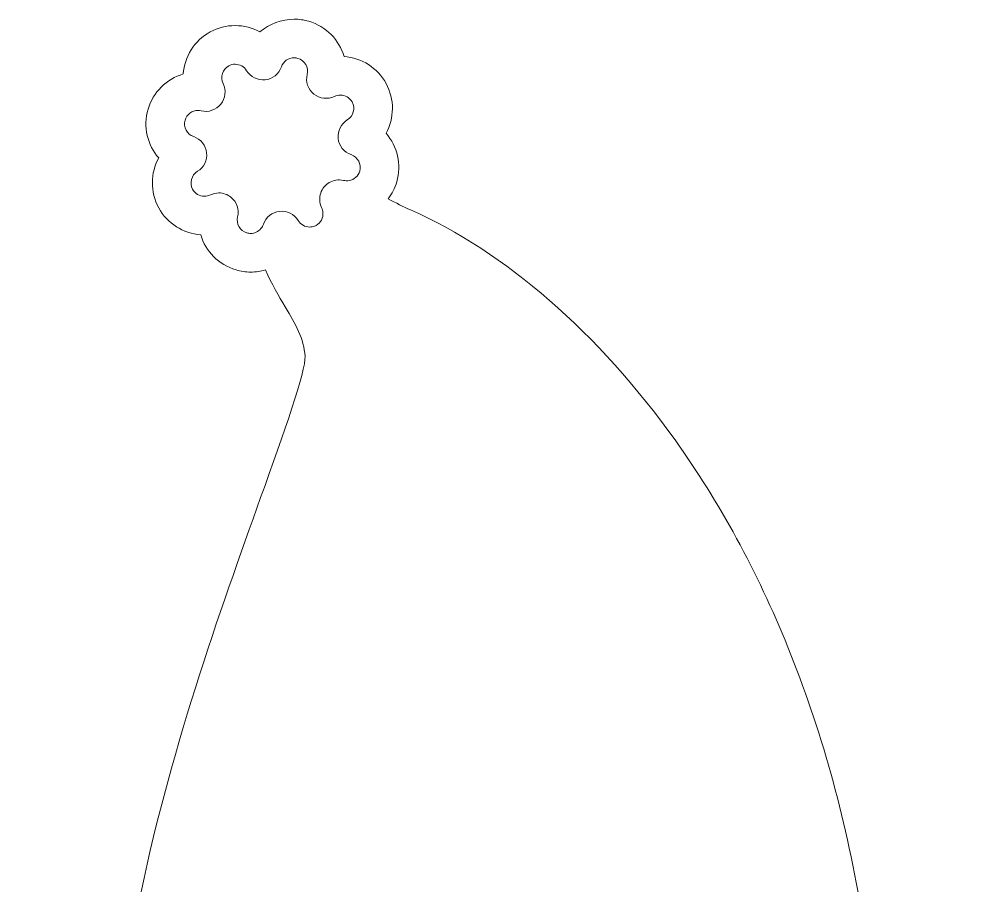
# Model space of a CAD drawing. Header units: inches. Extents: x -261 to 5410, y -3803 to -146.
# Drawn here: x 1397.9 to 1753.4, y -2596.8 to -2275.4 of the extents above; entities that cross this region are included whole.
import ezdxf

# ---------------------------------------------------------------- set-up
doc = ezdxf.new("R2010")
doc.units = ezdxf.units.IN
doc.header["$MEASUREMENT"] = 0
doc.layers.add('Layer 1', color=7, linetype='Continuous')

# ---------------------------------------------------------------- blocks, each defined once
blk = doc.blocks.new('block 40')
at = {"layer": 'Layer 1', "lineweight": 0}
for points, knots in [([(1718.52, -2993.69), (1741.96, -2944.47), (1753.38, -2895.38), (1753.38, -2843.76), (1753.38, -2789.68), (1740.7, -2732.33), (1714.64, -2668.63), (1723.21, -2663.1), (1729.22, -2654.11), (1730.86, -2643.86), (1732.25, -2635.18), (1730.45, -2626.31), (1725.78, -2618.87), (1721.97, -2612.8), (1716.46, -2608.02), (1710.01, -2605.08), (1704.17, -2570.75), (1695.09, -2538.21), (1682.98, -2508.32), (1671.6, -2480.26), (1657.51, -2454.39), (1641.11, -2431.44), (1612.78, -2391.81), (1577.95, -2361.52), (1543.03, -2346.14), (1540.37, -2344.97), (1537.61, -2343.59), (1534.79, -2342.02), (1536.17, -2340.19), (1537.25, -2338.09), (1537.93, -2335.78), (1539.83, -2329.27), (1538.14, -2322.53), (1533.97, -2317.72), (1537.01, -2312.13), (1537.21, -2305.19), (1533.95, -2299.24), (1530.79, -2293.46), (1524.91, -2289.72), (1518.39, -2289.26), (1516.58, -2283.16), (1511.81, -2278.11), (1505.29, -2276.2), (1503.53, -2275.68), (1501.7, -2275.42), (1499.88, -2275.42), (1495.12, -2275.42), (1490.66, -2277.18), (1487.22, -2280.17), (1484.42, -2278.64), (1481.25, -2277.8), (1477.99, -2277.8), (1474.77, -2277.8), (1471.57, -2278.62), (1468.74, -2280.17), (1462.78, -2283.44), (1459.21, -2289.4), (1458.76, -2295.75), (1452.6, -2297.6), (1447.57, -2302.47), (1445.71, -2308.83), (1443.8, -2315.35), (1445.49, -2322.09), (1449.66, -2326.89), (1446.62, -2332.48), (1446.42, -2339.43), (1449.68, -2345.38), (1452.85, -2351.16), (1458.72, -2354.89), (1465.24, -2355.36), (1467.05, -2361.46), (1471.82, -2366.51), (1478.34, -2368.42), (1480.11, -2368.93), (1481.93, -2369.19), (1483.75, -2369.19), (1485.65, -2369.19), (1487.51, -2368.91), (1489.28, -2368.38), (1491.55, -2373.65), (1494.17, -2378.06), (1496.57, -2382.12), (1500.44, -2388.67), (1503.51, -2393.84), (1503.92, -2400.43), (1504.27, -2405.93), (1496.11, -2428.69), (1487.47, -2452.8), (1472.77, -2493.78), (1452.78, -2549.55), (1442.14, -2604.13), (1427.17, -2610.62), (1418.11, -2626.59), (1420.68, -2643.04), (1420.69, -2643.08), (1420.7, -2643.12), (1420.7, -2643.16), (1422.34, -2653.43), (1428.35, -2662.43), (1436.94, -2667.96), (1410.7, -2731.93), (1397.93, -2789.5), (1397.93, -2843.76), (1397.93, -2895.38), (1409.34, -2944.47), (1432.79, -2993.69), (1429.46, -2998.08), (1426.25, -3002.99), (1423.03, -3008.57), (1410.95, -3029.57), (1407.64, -3045.49), (1412.92, -3057.27), (1416.84, -3066), (1425.1, -3071.73), (1437.47, -3074.31), (1450.43, -3077.01), (1462.98, -3078.38), (1474.75, -3078.38), (1498.88, -3078.38), (1519.87, -3072.67), (1535.45, -3061.87), (1549.77, -3051.94), (1558.47, -3038.17), (1559.32, -3024.1), (1559.4, -3022.79), (1559.42, -3021.48), (1559.4, -3020.17), (1564.83, -3020.26), (1570.27, -3020.3), (1575.65, -3020.3), (1581.04, -3020.3), (1586.48, -3020.26), (1591.9, -3020.17), (1591.88, -3021.48), (1591.9, -3022.79), (1591.98, -3024.1), (1592.83, -3038.17), (1601.53, -3051.94), (1615.84, -3061.87), (1631.43, -3072.67), (1652.42, -3078.38), (1676.55, -3078.38), (1688.32, -3078.38), (1700.87, -3077.01), (1713.83, -3074.31), (1726.21, -3071.73), (1734.46, -3066), (1738.38, -3057.27), (1743.66, -3045.49), (1740.35, -3029.57), (1728.27, -3008.57), (1725.05, -3002.99), (1721.84, -2998.08), (1718.52, -2993.69)], [0, 0, 0, 0, 1, 1, 1, 2, 2, 2, 3, 3, 3, 4, 4, 4, 5, 5, 5, 6, 6, 6, 7, 7, 7, 8, 8, 8, 9, 9, 9, 10, 10, 10, 11, 11, 11, 12, 12, 12, 13, 13, 13, 14, 14, 14, 15, 15, 15, 16, 16, 16, 17, 17, 17, 18, 18, 18, 19, 19, 19, 20, 20, 20, 21, 21, 21, 22, 22, 22, 23, 23, 23, 24, 24, 24, 25, 25, 25, 26, 26, 26, 27, 27, 27, 28, 28, 28, 29, 29, 29, 30, 30, 30, 31, 31, 31, 32, 32, 32, 33, 33, 33, 34, 34, 34, 35, 35, 35, 36, 36, 36, 37, 37, 37, 38, 38, 38, 39, 39, 39, 40, 40, 40, 41, 41, 41, 42, 42, 42, 43, 43, 43, 44, 44, 44, 45, 45, 45, 46, 46, 46, 47, 47, 47, 48, 48, 48, 49, 49, 49, 50, 50, 50, 51, 51, 51, 51]), ([(1501.34, -2350.07), (1499.9, -2347.71), (1497.22, -2346.4), (1494.46, -2346.7), (1491.71, -2347), (1489.38, -2348.86), (1488.47, -2351.47), (1488.27, -2352.06), (1487.96, -2352.6), (1487.56, -2353.08), (1486.61, -2354.22), (1485.22, -2354.87), (1483.75, -2354.87), (1483.28, -2354.87), (1482.81, -2354.8), (1482.36, -2354.67), (1479.81, -2353.92), (1478.3, -2351.29), (1478.92, -2348.68), (1479.57, -2345.99), (1478.6, -2343.17), (1476.45, -2341.43), (1475.15, -2340.39), (1473.56, -2339.85), (1471.96, -2339.85), (1470.89, -2339.85), (1469.83, -2340.09), (1468.83, -2340.57), (1468.13, -2340.91), (1467.39, -2341.08), (1466.62, -2341.08), (1464.79, -2341.08), (1463.11, -2340.09), (1462.24, -2338.5), (1460.97, -2336.17), (1461.76, -2333.25), (1464.05, -2331.84), (1466.41, -2330.39), (1467.73, -2327.72), (1467.43, -2324.96), (1467.13, -2322.21), (1465.27, -2319.88), (1462.65, -2318.97), (1460.11, -2318.09), (1458.71, -2315.4), (1459.45, -2312.85), (1460.08, -2310.71), (1462.01, -2309.27), (1464.25, -2309.27), (1464.65, -2309.27), (1465.05, -2309.32), (1465.44, -2309.41), (1468.13, -2310.06), (1470.96, -2309.09), (1472.69, -2306.94), (1474.43, -2304.78), (1474.76, -2301.81), (1473.55, -2299.32), (1472.38, -2296.91), (1473.29, -2294.02), (1475.62, -2292.74), (1476.36, -2292.33), (1477.16, -2292.13), (1477.99, -2292.13), (1479.75, -2292.13), (1481.35, -2293.03), (1482.28, -2294.54), (1483.73, -2296.9), (1486.41, -2298.22), (1489.16, -2297.92), (1491.91, -2297.62), (1494.25, -2295.76), (1495.15, -2293.14), (1495.86, -2291.11), (1497.76, -2289.74), (1499.88, -2289.74), (1500.35, -2289.74), (1500.82, -2289.81), (1501.27, -2289.95), (1503.82, -2290.69), (1505.33, -2293.32), (1504.71, -2295.93), (1504.06, -2298.63), (1505.03, -2301.45), (1507.19, -2303.18), (1509.35, -2304.92), (1512.31, -2305.25), (1514.8, -2304.05), (1515.5, -2303.71), (1516.24, -2303.54), (1517.01, -2303.54), (1518.84, -2303.54), (1520.51, -2304.52), (1521.38, -2306.12), (1522.66, -2308.45), (1521.87, -2311.37), (1519.58, -2312.77), (1517.22, -2314.22), (1515.91, -2316.9), (1516.2, -2319.65), (1516.5, -2322.41), (1518.36, -2324.74), (1520.98, -2325.65), (1523.52, -2326.53), (1524.92, -2329.22), (1524.18, -2331.76), (1523.64, -2333.58), (1522.15, -2334.92), (1520.26, -2335.26), (1519.59, -2335.39), (1518.87, -2335.37), (1518.18, -2335.2), (1517.23, -2334.97), (1516.26, -2334.95), (1515.33, -2335.11), (1513.63, -2335.39), (1512.05, -2336.29), (1510.93, -2337.68), (1509.85, -2339.03), (1509.31, -2340.7), (1509.36, -2342.36), (1509.38, -2343.36), (1509.62, -2344.36), (1510.07, -2345.3), (1510.37, -2345.91), (1510.53, -2346.55), (1510.57, -2347.2), (1510.69, -2349.08), (1509.75, -2350.93), (1508.01, -2351.88), (1507.84, -2351.97), (1507.67, -2352.05), (1507.49, -2352.12), (1506.9, -2352.37), (1506.28, -2352.49), (1505.64, -2352.49), (1503.91, -2352.49), (1502.26, -2351.56), (1501.34, -2350.07)], [0, 0, 0, 0, 1, 1, 1, 2, 2, 2, 3, 3, 3, 4, 4, 4, 5, 5, 5, 6, 6, 6, 7, 7, 7, 8, 8, 8, 9, 9, 9, 10, 10, 10, 11, 11, 11, 12, 12, 12, 13, 13, 13, 14, 14, 14, 15, 15, 15, 16, 16, 16, 17, 17, 17, 18, 18, 18, 19, 19, 19, 20, 20, 20, 21, 21, 21, 22, 22, 22, 23, 23, 23, 24, 24, 24, 25, 25, 25, 26, 26, 26, 27, 27, 27, 28, 28, 28, 29, 29, 29, 30, 30, 30, 31, 31, 31, 32, 32, 32, 33, 33, 33, 34, 34, 34, 35, 35, 35, 36, 36, 36, 37, 37, 37, 38, 38, 38, 39, 39, 39, 40, 40, 40, 41, 41, 41, 42, 42, 42, 43, 43, 43, 44, 44, 44, 45, 45, 45, 46, 46, 46, 46])]:
    blk.add_open_spline(points, degree=3, knots=knots, dxfattribs=at)

msp = doc.modelspace()

# ---------------------------------------------------------------- block references
at = {"layer": 'Layer 1'}
msp.add_blockref('block 40', (0, 0), dxfattribs=at)

doc.saveas('drawing.dxf')
